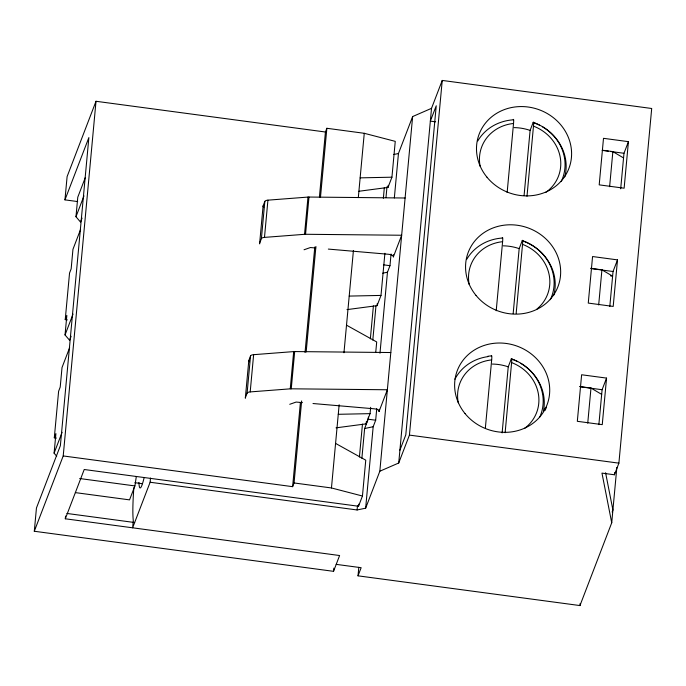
<?xml version="1.0" encoding="UTF-8"?>
<svg xmlns="http://www.w3.org/2000/svg" width="686" height="686" viewBox="0 0 686 686"><rect width="100%" height="100%" fill="white"/><g stroke="black" fill="none" stroke-linecap="round" stroke-linejoin="round"><path stroke-width="1.03" d="M65.556 516.043L65.307 518.788L339.604 555.531L333.533 571.335L34.3 531.256L36.452 507.983L60.368 445.686L88.871 137.569L64.956 199.866L77.681 201.573M64.956 199.866L67.108 176.594L96.014 101.279L325.43 132.004L326.862 128.282L364.266 133.298L395.256 141.359L391.938 177.194L388.01 187.424L358.941 191.257M56.406 438.088L54.305 437.814L58.61 391.269L60.214 387.084L62.023 367.533L69.655 347.648M67.348 319.873L65.239 319.59L69.543 273.045L71.155 268.861L72.956 249.31L80.596 229.424M56.706 456.216L54.1 453.172L55.909 433.629L54.305 437.814M71.121 336.294L69.595 340.273L65.041 334.957L66.842 315.406L65.239 319.59M82.054 218.079L80.528 222.058L75.974 216.733L77.784 197.182L85.347 177.485M34.3 531.256L63.215 455.941L96.014 101.279M133.856 487.686A78.376 7.735 -82.4 0 0 133.29 520.665L132.63 527.808L150.123 482.249L150.508 478.056M245.374 398.274A5.059 1.929 5.3 0 1 245.365 397.7L248.812 360.467L250.536 355.957A5.059 1.929 5.3 0 1 253.631 354.679L293.685 351.601A5.059 1.929 5.3 0 1 294.688 351.566L390.814 352.535M259.745 243.899A5.059 1.929 5.3 0 1 259.66 243.178L263.107 205.937L264.83 201.427A5.059 1.929 5.3 0 1 267.926 200.158L307.98 197.079A5.059 1.929 5.3 0 1 308.983 197.045L405.109 198.005M245.365 397.7L247.097 393.189L250.536 355.957M259.66 243.178L261.392 238.668L264.83 201.427M247.097 393.189A5.059 1.929 5.3 0 1 250.193 391.912L253.631 354.679M261.392 238.668A5.059 1.929 5.3 0 1 264.487 237.39L267.926 200.158M250.193 391.912L290.247 388.842L293.685 351.601M264.487 237.39L304.541 234.312L307.98 197.079M290.247 388.842A5.059 1.929 5.3 0 1 291.25 388.808L294.688 351.566M304.541 234.312A5.059 1.929 5.3 0 1 305.544 234.278L308.983 197.045M63.215 455.941L292.622 486.666L300.408 402.528M305.038 352.475L314.788 247.029M319.419 196.976L325.43 132.004M292.622 486.666L294.054 482.953L301.643 400.941M306.17 351.944L315.92 246.506M320.456 197.517L326.862 128.282M65.307 518.788L84.224 469.507L358.521 506.251L362.448 496.021L331.458 487.96L339.15 404.757M343.96 352.758L353.427 250.459M358.315 197.602L364.266 133.298M333.533 571.335L333.833 568.137M359.413 457.03L362.465 424.102M370.354 338.815L373.398 305.879M383.354 198.28L384.332 187.655M150.123 482.249L357.089 509.964L357.483 505.779M361.874 458.291L364.626 428.518L368.193 419.215L368.391 417.088M372.807 340.076L375.954 306.05M386.004 197.405L386.99 186.772M358.521 506.251L358.718 504.141M336.029 427.841L366.144 423.862L366.333 421.761M346.97 309.618L377.077 305.647L377.274 303.538M388.01 187.424L388.207 185.314M362.448 496.021L365.758 460.177L335.583 443.396M366.144 423.862L370.071 413.641L370.654 407.312M375.722 352.501L376.7 341.962L346.516 325.173M377.077 305.647L381.004 295.417L384.906 253.254M616.851 467.415L611.723 522.809L579.962 605.567L358.023 575.837L358.812 567.313M357.089 509.964L365.647 508.18L373.175 426.726L375.679 420.218L376.76 408.513M379.975 353.239L387.47 272.205L389.974 265.696L391.054 253.992M394.339 197.945L398.455 153.518L412.638 116.56L431.528 108.328L442.238 80.433L651.7 108.491L618.892 463.153L614.433 474.781L601.965 473.108L611.723 522.809M312.996 403.522L374.17 408.805A5.059 1.929 5.3 0 1 379.066 411.394L379.264 409.268M328.345 249.087L388.465 254.274A5.059 1.929 5.3 0 1 393.361 256.873L393.558 254.746M365.647 508.18L379.83 471.222L412.638 116.56M379.83 471.222L398.72 462.999L431.528 108.328M398.72 462.999L409.431 435.104L442.238 80.433M485.371 427.91L491.665 359.918A6.423 0.635 -82.4 0 0 491.33 356.205M496.21 310.758L502.598 241.695A6.423 0.635 -82.4 0 0 502.263 237.991M507.143 192.534L513.531 123.48A6.423 0.635 -82.4 0 0 513.239 119.664M502.126 432.917L508.24 366.839L511.276 358.941A6.268 0.617 -82.4 0 1 511.73 358.975A45.696 42 21 0 1 539.813 416.977M513.162 313.631L519.173 248.624L522.209 240.717A6.268 0.617 -82.4 0 1 522.663 240.752A45.696 42 21 0 1 550.318 299.679M524.095 195.407L530.107 130.4L533.142 122.494A6.268 0.617 -82.4 0 1 533.605 122.528A45.696 42 21 0 1 561.251 181.456M505.128 432.712L511.61 362.594A6.603 0.652 -82.4 0 0 511.747 359.061M516.164 313.425L522.543 244.37A6.603 0.652 -82.4 0 0 522.681 240.837M526.994 196.265L533.485 126.147A6.603 0.652 -82.4 0 0 533.614 122.623M587.739 423.168L590.989 388.062L579.559 386.527M598.681 304.944L601.922 269.838L590.492 268.312M609.614 186.721L612.864 151.615L602.471 150.225M579.962 605.567L580.159 603.431M598.869 424.634L602.102 389.725L606.561 378.097L581.625 374.762L577.32 421.307L602.257 424.643L606.561 378.097M609.811 306.41L613.035 271.502L617.503 259.883L592.567 256.538L588.262 303.083L613.198 306.428L617.503 259.883M620.693 188.787L623.977 153.278L628.436 141.659L603.5 138.323L599.195 184.86L624.131 188.204L628.436 141.659M614.433 474.781L614.63 472.645M75.374 492.617L129.543 499.871L134.902 485.928L136.3 476.59M75.974 216.733L83.992 195.853M65.041 334.957L73.05 314.068M54.1 453.172L62.117 432.291M393.361 256.873L401.662 235.247L305.544 234.278M379.066 411.394L387.367 389.768L291.25 388.808M399.904 450.196L405.795 434.855L436.236 105.79L430.345 121.13L435.619 121.834M358.023 575.837L361.145 567.699L336.209 564.364M545.293 410.057L546.442 407.064M612.144 511.996L612.907 510.007L605.584 472.731M304.044 249.764L310.415 247.543L315.689 247.998M289.749 404.294L296.129 402.065L302.457 402.613M393.704 154.513L398.455 153.518M382.719 273.2L387.47 272.205M364.626 428.518L373.175 426.726M487.849 356.248L491.622 355.837M360.141 177.863L391.938 177.194M349.208 296.086L381.004 295.417M338.267 414.301L370.071 413.641M602.154 150.363L608.388 151.194M610.463 151.469L623.977 153.278M592.258 268.723L613.035 271.502M610.531 275.875L612.607 276.158L601.922 269.838M383.423 264.813L389.974 265.696M580.287 386.801L602.102 389.725M368.193 419.215L375.679 420.218M409.431 435.104L618.892 463.153M294.054 482.953L331.458 487.96M79.67 478.528L134.902 485.928M66.868 513.445L134.653 522.526M134.919 482.687L142.268 483.699M612.864 151.615L623.54 157.934M590.989 388.062L601.673 394.381M249.455 361.771A5.059 1.929 5.3 0 1 248.812 360.467M144.103 477.73A37.927 3.739 -82.4 0 1 138.932 482.421M544.435 408.307A80.365 73.865 21 0 1 544.83 410.159M263.75 207.241A5.059 1.929 5.3 0 1 263.107 205.937M511.61 362.594A41.083 37.764 21 0 1 538.236 393.078A41.083 37.764 21 0 1 524.49 428.441M458.257 402.742A41.083 37.764 21 0 1 491.665 359.918M454.904 379.221A47.403 43.57 21 0 1 487.935 356.617M511.276 358.941A47.403 43.57 21 0 1 517.673 361.633M520.708 363.297A47.403 43.57 21 0 1 543.381 411.24M492.308 364.06A47.403 43.57 21 0 1 508.24 366.839M522.543 244.37A41.083 37.764 21 0 1 536.915 309.06M469.19 284.519A41.083 37.764 21 0 1 502.598 241.695M466.866 259.137A47.403 43.57 21 0 1 502.255 238.042M522.209 240.717A47.403 43.57 21 0 1 553.816 295.091M503.241 245.837A47.403 43.57 21 0 1 519.173 248.624M533.485 126.147A41.083 37.764 21 0 1 560.196 157.103A41.083 37.764 21 0 1 545.593 192.552M480.123 166.295A41.083 37.764 21 0 1 513.531 123.48M477.799 140.913A47.403 43.57 21 0 1 513.197 119.827M533.142 122.494A47.403 43.57 21 0 1 539.539 125.195M542.583 126.85A47.403 43.57 21 0 1 564.758 176.877M514.183 127.613A47.403 43.57 21 0 1 530.107 130.4M486.931 177.16A48.037 44.153 21 0 0 568.351 169.785A48.037 44.153 21 0 0 516.85 106.767A48.037 44.153 21 0 0 486.931 177.16M475.998 295.383A48.037 44.153 21 0 0 557.418 288.009A48.037 44.153 21 0 0 505.916 224.991A48.037 44.153 21 0 0 475.998 295.383M465.057 413.598A48.037 44.153 21 0 0 546.476 406.223A48.037 44.153 21 0 0 494.975 343.214A48.037 44.153 21 0 0 465.057 413.598"/></g></svg>
